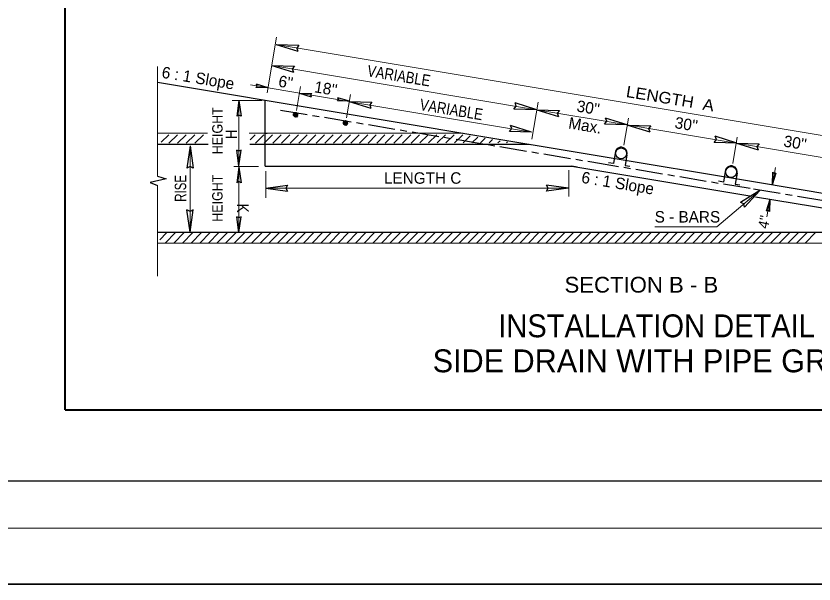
# Model space of a CAD drawing. Extents: x -48 to 160, y -10 to 186.
# Drawn here: x 23.78 to 57.53, y -9.5 to 14.5 of the extents above; entities that cross this region are included whole.
import ezdxf

# ---------------------------------------------------------------- set-up
doc = ezdxf.new("R2010")
doc.units = 0
doc.header["$LTSCALE"] = 0.19
doc.linetypes.add('LONG_DASH_SHORT_DASH', pattern=[9.9, 6, -1.2, 1.5, -1.2])
doc.linetypes.add('LONG_DASHED', pattern=[7.5, 6, -1.5])
doc.layers.add('1', color=7, linetype='Continuous', lineweight=13)

msp = doc.modelspace()

# ---------------------------------------------------------------- linework, layer by layer
at = {"layer": '1', "lineweight": 40}
for p, q in [((25.8609, -2.1444), (25.8609, 79.8492)), ((35.5255, 10.3296), (35.6094, 10.4137)), ((35.6055, 10.241), (35.5257, 10.3205)), ((35.6232, 10.2416), (35.5263, 10.3386)), ((35.5269, 10.3124), (35.6265, 10.4124)), ((35.529, 10.3513), (35.5877, 10.41)), ((35.6382, 10.2448), (35.5295, 10.3536)), ((35.5306, 10.298), (35.6408, 10.4086)), ((35.5822, 10.2459), (35.5307, 10.2977)), ((35.6511, 10.2501), (35.535, 10.3665)), ((35.5364, 10.2854), (35.6538, 10.4028)), ((35.6624, 10.2572), (35.5418, 10.3778)), ((35.5433, 10.2745), (35.6647, 10.3955)), ((35.6725, 10.2655), (35.5504, 10.3877)), ((35.5519, 10.2647), (35.6745, 10.3869)), ((35.681, 10.2755), (35.56, 10.3963)), ((35.5622, 10.2564), (35.6824, 10.3768)), ((35.6883, 10.2864), (35.5712, 10.4032)), ((35.5735, 10.2497), (35.6893, 10.3655)), ((35.6938, 10.2992), (35.5839, 10.4087)), ((35.5867, 10.2443), (35.6944, 10.3524)), ((35.6974, 10.3141), (35.5986, 10.4124)), ((35.6019, 10.241), (35.6977, 10.3372)), ((35.6981, 10.3314), (35.6157, 10.4137)), ((35.62, 10.241), (35.6979, 10.3192)), ((35.6943, 10.3536), (35.6384, 10.4094)), ((35.6441, 10.247), (35.6921, 10.2951)), ((37.7075, 9.8947), (37.6244, 9.9781)), ((37.6246, 9.9773), (37.7145, 10.0672)), ((37.7247, 9.8957), (37.6255, 9.995)), ((37.6257, 9.9972), (37.6945, 10.0662)), ((37.6268, 9.9614), (37.7304, 10.0652)), ((37.6855, 9.8985), (37.6281, 9.9561)), ((37.7394, 9.8995), (37.6291, 10.0098)), ((37.6311, 9.9476), (37.7442, 10.0608)), ((37.7519, 9.9053), (37.6347, 10.0222)), ((37.6374, 9.9354), (37.7561, 10.0545)), ((37.638, 10.0277), (37.664, 10.0537)), ((37.7631, 9.9122), (37.6419, 10.0335)), ((37.6449, 9.9253), (37.7668, 10.0464)), ((37.7728, 9.9209), (37.6506, 10.043)), ((37.654, 9.9158), (37.7762, 10.0377)), ((37.7812, 9.9308), (37.6603, 10.0512)), ((37.6648, 9.9078), (37.7841, 10.0273)), ((37.788, 9.9423), (37.6721, 10.0582)), ((37.6767, 9.9017), (37.7902, 10.0152)), ((37.7933, 9.9555), (37.6851, 10.0636)), ((37.6903, 9.8969), (37.7949, 10.0014)), ((37.7963, 9.9704), (37.7003, 10.0668)), ((37.7065, 9.8948), (37.7971, 9.9856)), ((37.7968, 9.9883), (37.7182, 10.0672)), ((37.7257, 9.8958), (37.7957, 9.9663)), ((37.7912, 10.0122), (37.7417, 10.0619)), ((37.7548, 9.9067), (37.7847, 9.9367)), ((25.8609, -2.1444), (155.8512, -2.1444))]:
    msp.add_line(p, q, dxfattribs=at)
at = {"layer": '1'}
for p, q in [((34.4057, 11.2509), (34.7996, 13.6147)), ((34.7863, 13.2957), (68.1627, 7.7326)), ((29.7669, 7.7286), (29.7669, 12.3652)), ((34.8572, 12.3664), (45.7945, 10.5437)), ((33.6917, 11.5902), (34.4413, 11.465)), ((35.6436, 10.5068), (35.8121, 11.5181)), ((34.4413, 11.4649), (37.873, 10.892)), ((37.7648, 10.197), (37.9299, 11.1865)), ((32.9256, 10.9282), (34.1913, 10.9282)), ((33.2082, 8.1387), (33.2082, 10.9282)), ((37.8971, 10.8812), (45.588, 9.5992)), ((45.5977, 9.2918), (45.8597, 10.8634)), ((45.8065, 10.5433), (49.6315, 9.9055)), ((49.488, 9.0443), (49.6785, 10.189)), ((49.5449, 9.9108), (54.2427, 9.1275)), ((29.7669, 9.5531), (31.8818, 9.5531)), ((29.9252, 9.1705), (30.2397, 9.485)), ((30.2433, 9.1226), (30.6053, 9.485)), ((30.6093, 9.1228), (30.9714, 9.485)), ((30.9757, 9.1236), (31.3369, 9.485)), ((31.342, 9.1237), (31.7029, 9.485)), ((33.6455, 9.5531), (34.3368, 9.5531)), ((33.684, 9.2708), (33.8981, 9.485)), ((33.906, 9.1271), (34.2639, 9.485)), ((34.2723, 9.1275), (34.6298, 9.485)), ((34.3217, 9.5531), (42.6912, 9.5531)), ((34.6388, 9.128), (34.9957, 9.485)), ((35.0048, 9.1283), (35.3616, 9.485)), ((35.3711, 9.1287), (35.727, 9.485)), ((35.7373, 9.1292), (36.093, 9.485)), ((36.1035, 9.1297), (36.4588, 9.485)), ((36.4697, 9.1302), (36.8246, 9.485)), ((36.8362, 9.1307), (37.1904, 9.485)), ((37.2023, 9.1308), (37.5562, 9.485)), ((37.5688, 9.1313), (37.9222, 9.485)), ((37.9351, 9.1318), (38.2882, 9.485)), ((38.3012, 9.1325), (38.6538, 9.485)), ((38.6676, 9.1327), (39.0196, 9.485)), ((39.0341, 9.1332), (39.3856, 9.485)), ((39.4002, 9.1337), (39.7512, 9.485)), ((39.7666, 9.1341), (40.1172, 9.485)), ((40.1329, 9.1346), (40.4831, 9.485)), ((40.499, 9.1349), (40.8486, 9.485)), ((40.8652, 9.1357), (41.2145, 9.485)), ((41.2315, 9.1358), (41.5804, 9.485)), ((41.5977, 9.1363), (41.9462, 9.485)), ((41.9641, 9.1368), (42.3122, 9.485)), ((42.3304, 9.1371), (42.6749, 9.4817)), ((42.6967, 9.1378), (42.991, 9.4321)), ((43.063, 9.1381), (43.3073, 9.3822)), ((43.4295, 9.1386), (43.6235, 9.3328)), ((43.7954, 9.1389), (43.9399, 9.2831)), ((44.1617, 9.1395), (44.2558, 9.2335)), ((44.5282, 9.1401), (44.5719, 9.1839)), ((54.0986, 8.2639), (54.2842, 9.3761)), ((54.2482, 9.1268), (58.8353, 8.3622)), ((31.1412, 7.7453), (31.1412, 9.0209)), ((32.9912, 8.1387), (34.0307, 8.1387)), ((33.2082, 8.1387), (33.2082, 5.3623)), ((31.1412, 7.8057), (31.1412, 5.3619)), ((34.3393, 6.8238), (34.3393, 7.9419)), ((47.1683, 6.871), (47.1683, 7.9892)), ((55.7798, 7.3875), (55.8977, 8.0943)), ((29.7669, 3.5013), (29.7669, 7.3337)), ((34.3393, 7.227), (47.1472, 7.227)), ((55.0712, 6.9857), (53.4249, 5.599)), ((55.5397, 6.0112), (55.6482, 6.6623)), ((50.8042, 5.599), (53.4249, 5.599)), ((29.8588, 5.0428), (30.1498, 5.334)), ((30.0995, 4.9176), (30.5158, 5.334)), ((30.4654, 4.9176), (30.8818, 5.334)), ((30.8313, 4.9176), (31.2476, 5.334)), ((31.1971, 4.9176), (31.6133, 5.334)), ((31.5629, 4.9176), (31.979, 5.334)), ((31.9286, 4.9176), (32.345, 5.334)), ((32.2946, 4.9176), (32.7109, 5.334)), ((32.6603, 4.9176), (33.0767, 5.334)), ((33.026, 4.9176), (33.4425, 5.334)), ((33.3921, 4.9176), (33.8083, 5.334)), ((33.7578, 4.9176), (34.1742, 5.334)), ((34.1238, 4.9176), (34.5398, 5.334)), ((34.4898, 4.9176), (34.9058, 5.334)), ((34.8555, 4.9176), (35.2717, 5.334)), ((35.221, 4.9176), (35.6374, 5.334)), ((35.587, 4.9176), (36.0034, 5.334)), ((35.9528, 4.9176), (36.3691, 5.334)), ((36.3188, 4.9176), (36.7352, 5.334)), ((36.6848, 4.9176), (37.1011, 5.334)), ((37.0506, 4.9176), (37.4667, 5.334)), ((37.4162, 4.9176), (37.8325, 5.334)), ((37.7822, 4.9176), (38.1984, 5.334)), ((38.1479, 4.9176), (38.5642, 5.334)), ((38.5138, 4.9176), (38.9298, 5.334)), ((38.8798, 4.9176), (39.2958, 5.334)), ((39.2457, 4.9176), (39.6616, 5.334)), ((39.6113, 4.9176), (40.0275, 5.334)), ((39.9772, 4.9176), (40.3935, 5.334)), ((40.3429, 4.9176), (40.7591, 5.334)), ((40.7088, 4.9176), (41.125, 5.334)), ((41.0748, 4.9176), (41.4908, 5.334)), ((41.4403, 4.9176), (41.8567, 5.334)), ((41.8062, 4.9176), (42.2226, 5.334)), ((42.1722, 4.9176), (42.5884, 5.334)), ((42.5381, 4.9176), (42.9543, 5.334)), ((42.9038, 4.9176), (43.3199, 5.334)), ((43.2698, 4.9176), (43.6858, 5.334)), ((43.6355, 4.9176), (44.0516, 5.334)), ((44.0016, 4.9176), (44.4177, 5.334)), ((44.3672, 4.9176), (44.7835, 5.334)), ((44.7332, 4.9176), (45.1495, 5.334)), ((45.0987, 4.9176), (45.5151, 5.334)), ((45.4647, 4.9176), (45.8809, 5.334)), ((45.8305, 4.9176), (46.2468, 5.334)), ((46.1963, 4.9176), (46.6127, 5.334)), ((46.5622, 4.9176), (46.9783, 5.334)), ((46.9282, 4.9176), (47.3442, 5.334)), ((47.2937, 4.9176), (47.71, 5.334)), ((47.66, 4.9176), (48.0758, 5.334)), ((48.0255, 4.9176), (48.4418, 5.334)), ((48.3916, 4.9176), (48.8078, 5.334)), ((48.7573, 4.9176), (49.1735, 5.334)), ((49.1232, 4.9176), (49.5395, 5.334)), ((49.4889, 4.9176), (49.9052, 5.334)), ((49.8547, 4.9176), (50.2708, 5.334)), ((50.2205, 4.9176), (50.6369, 5.334)), ((50.5864, 4.9176), (51.0024, 5.334)), ((50.9521, 4.9176), (51.3684, 5.334)), ((51.3179, 4.9176), (51.7342, 5.334)), ((51.6839, 4.9176), (52.1001, 5.334)), ((52.0497, 4.9176), (52.4658, 5.334)), ((52.4157, 4.9176), (52.8316, 5.334)), ((52.7816, 4.9176), (53.1976, 5.334)), ((53.1472, 4.9176), (53.5636, 5.334)), ((53.5131, 4.9176), (53.9294, 5.334)), ((53.8789, 4.9176), (54.2952, 5.334)), ((54.2448, 4.9176), (54.6612, 5.334)), ((54.6106, 4.9176), (55.0272, 5.334)), ((54.9764, 4.9176), (55.3926, 5.334)), ((55.3422, 4.9176), (55.7585, 5.334)), ((55.708, 4.9176), (56.1244, 5.334)), ((56.074, 4.9176), (56.4902, 5.334)), ((56.4398, 4.9176), (56.856, 5.334)), ((56.8058, 4.9176), (57.2218, 5.334)), ((57.1714, 4.9176), (57.5877, 5.334)), ((29.7669, 4.8966), (67.7767, 4.8966)), ((13.8619, -7.1441), (157.8512, -7.1441))]:
    msp.add_line(p, q, dxfattribs=at)
at = {"layer": '1', "lineweight": 25}
for p, q in [((34.7863, 13.2956), (35.7463, 13.268)), ((34.7863, 13.2956), (35.7037, 13.0101)), ((34.5953, 12.4088), (35.5554, 12.3812)), ((34.5953, 12.4088), (35.5124, 12.1232)), ((29.7669, 11.707), (45.5586, 9.0752)), ((34.4412, 11.4652), (33.9258, 11.4802)), ((34.4412, 11.4652), (33.9489, 11.6187)), ((35.7722, 11.2425), (36.2877, 11.2276)), ((35.7722, 11.2425), (36.2646, 11.0891)), ((33.2074, 10.9279), (33.1167, 10.2672)), ((33.2074, 10.9279), (33.2986, 10.2672)), ((34.3217, 9.5814), (34.3217, 10.9501)), ((37.8893, 10.8968), (37.3738, 10.9117)), ((37.8893, 10.8968), (37.397, 11.0503)), ((37.8725, 10.887), (38.8327, 10.8595)), ((37.8725, 10.887), (38.7897, 10.6016)), ((45.8022, 10.5434), (44.8852, 10.8291)), ((45.8022, 10.5434), (44.8422, 10.571)), ((45.8065, 10.5428), (46.7666, 10.5153)), ((45.8065, 10.5428), (46.7237, 10.2574)), ((49.6311, 9.906), (48.7142, 10.1913)), ((45.588, 9.5998), (44.6963, 9.8774)), ((49.6311, 9.906), (48.6711, 9.9337)), ((49.6643, 9.8896), (50.6247, 9.8622)), ((49.6643, 9.8896), (50.5814, 9.6042)), ((34.3217, 9.5531), (34.396, 9.5531)), ((34.3217, 8.1562), (34.3217, 9.5189)), ((45.588, 9.5998), (44.6545, 9.6265)), ((54.2669, 9.1349), (53.3071, 9.1624)), ((54.2669, 9.1349), (53.3502, 9.4202)), ((54.2529, 9.1305), (55.213, 9.103)), ((54.2529, 9.1305), (55.17, 8.8449)), ((29.7669, 9.0873), (31.9107, 9.0873)), ((31.1407, 9.0207), (31.0099, 8.0693)), ((31.1407, 9.0207), (31.2712, 8.0693)), ((33.2074, 8.1737), (33.1167, 8.8346)), ((33.2074, 8.1737), (33.2986, 8.8346)), ((33.6638, 9.0873), (45.4848, 9.0873)), ((34.3217, 9.0873), (34.396, 9.0873)), ((45.481, 9.0881), (48.2799, 8.6217)), ((48.2799, 8.6217), (55.0526, 7.4928)), ((33.2074, 8.1131), (33.1167, 7.4523)), ((33.2074, 8.1131), (33.2986, 7.4523)), ((34.3217, 8.1562), (47.2944, 8.1562)), ((47.2948, 8.1562), (49.3149, 7.8194)), ((49.3156, 7.8194), (54.8105, 6.9035)), ((54.2792, 7.855), (54.1998, 7.3997)), ((55.7801, 7.3876), (55.7948, 7.9031)), ((55.7801, 7.3876), (55.9333, 7.88)), ((55.0526, 7.4928), (67.8346, 5.3623)), ((34.3395, 7.227), (35.2645, 7.3539)), ((34.3395, 7.227), (35.2645, 7.0998)), ((47.1472, 7.2276), (46.2221, 7.3548)), ((47.1472, 7.2276), (46.2221, 7.1005)), ((54.1998, 7.3997), (54.4014, 7.366)), ((55.2337, 7.1324), (54.4214, 6.6193)), ((55.2337, 7.1324), (54.59, 6.4194)), ((55.0616, 6.8617), (64.0055, 5.3708)), ((55.6643, 6.7519), (55.5111, 6.2595)), ((55.6643, 6.7519), (55.6496, 6.2364)), ((31.1407, 5.3622), (31.0099, 6.3136)), ((31.1407, 5.3622), (31.2712, 6.3136)), ((33.2074, 5.3564), (33.1167, 6.0172)), ((33.2074, 5.3564), (33.2986, 6.0172)), ((29.7669, 5.3623), (67.7752, 5.3623)), ((19.8616, -5.1441), (157.8512, -5.1441))]:
    msp.add_line(p, q, dxfattribs=at)
at = {"layer": '1', "linetype": 'LONG_DASH_SHORT_DASH', "lineweight": 25}
for p, q in [((34.9731, 10.5292), (48.1392, 8.3348)), ((48.1392, 8.3348), (54.974, 7.1958)), ((54.974, 7.1958), (67.8367, 5.052))]:
    msp.add_line(p, q, dxfattribs=at)
at = {"layer": '1', "linetype": 'LONG_DASHED', "lineweight": 25}
for p, q in [((47.5079, 8.1205), (47.2944, 8.1562)), ((49.3149, 7.8194), (49.315, 7.8194)), ((49.315, 7.8194), (49.3156, 7.8194))]:
    msp.add_line(p, q, dxfattribs=at)
at = {"layer": '1', "lineweight": 35}
msp.add_lwpolyline([(160.1198, 98.7473), (11.4292, 98.7473), (11.4292, -9.5026), (160.1198, -9.5026)], close=True, dxfattribs=at)
at = {"layer": '1', "lineweight": 25}
for points in [[(35.7463, 13.268), (35.6522, 13.1495), (35.7037, 13.0101)], [(35.5554, 12.3812), (35.461, 12.263), (35.5124, 12.1232)], [(33.9258, 11.4802), (33.9764, 11.5436), (33.9489, 11.6187)], [(36.2877, 11.2276), (36.2371, 11.1642), (36.2646, 11.0891)], [(37.3738, 10.9117), (37.4245, 10.9752), (37.397, 11.0503)], [(38.8327, 10.8595), (38.7382, 10.7412), (38.7897, 10.6016)], [(44.8422, 10.571), (44.9365, 10.6894), (44.8852, 10.8291)], [(46.7666, 10.5153), (46.6722, 10.3967), (46.7237, 10.2574)], [(33.2986, 10.2672), (33.2067, 10.3184), (33.1167, 10.2672)], [(48.6711, 9.9337), (48.7655, 10.0517), (48.7142, 10.1913)], [(44.6545, 9.6265), (44.7462, 9.7416), (44.6963, 9.8774)], [(50.6247, 9.8622), (50.53, 9.7439), (50.5814, 9.6042)], [(53.3071, 9.1624), (53.4012, 9.2806), (53.3502, 9.4202)], [(33.2986, 8.8346), (33.2067, 8.7834), (33.1167, 8.8346)], [(55.213, 9.103), (55.1185, 8.9847), (55.17, 8.8449)], [(49.1178, 8.7117), (49.0476, 8.2654), (48.8399, 8.3021)], [(49.6217, 8.6413), (49.5423, 8.186), (49.7439, 8.1523)], [(31.2712, 8.0693), (31.1391, 8.1429), (31.0099, 8.0693)], [(53.7753, 7.9253), (53.7051, 7.4791), (53.4974, 7.5157)], [(55.7948, 7.9031), (55.8583, 7.8524), (55.9333, 7.88)], [(29.7669, 7.7286), (30.1282, 7.6262), (29.4584, 7.4656), (29.7669, 7.3337)], [(33.2986, 7.4523), (33.2067, 7.5036), (33.1167, 7.4523)], [(35.2645, 7.3539), (35.1931, 7.2253), (35.2645, 7.0998)], [(46.2221, 7.1005), (46.2935, 7.2293), (46.2221, 7.3548)], [(54.59, 6.4194), (54.5614, 6.5679), (54.4214, 6.6193)], [(31.2712, 6.3136), (31.1391, 6.2402), (31.0099, 6.3136)], [(55.6496, 6.2364), (55.5861, 6.2871), (55.5111, 6.2595)], [(33.2986, 6.0172), (33.2067, 5.9659), (33.1167, 6.0172)]]:
    msp.add_lwpolyline(points, dxfattribs=at)
for centre, radius in [((35.6026, 10.3361), 0.0865), ((37.7107, 9.981), 0.0865), ((49.375, 8.6952), 0.2328), ((54.0259, 7.9117), 0.2328)]:
    msp.add_circle(centre, radius, dxfattribs=at)
for centre in [(49.3731, 8.7002), (54.0306, 7.9138)]:
    msp.add_arc(centre, 0.2555, 346.68749, 177.42125, dxfattribs=at)

# ---------------------------------------------------------------- texts
at = {"layer": '1'}
for s, height, rotation, p in [('6 : 1 Slope', 0.484, 350.58, (29.9162, 11.8971)), ("6''", 0.484, 350.58, (34.8523, 11.5219)), ("18''", 0.484, 350.58, (36.3672, 11.2826)), ("30''", 0.484, 350.58, (47.4668, 10.4714)), ('Max.', 0.484, 350.58, (47.1194, 9.7535)), ("30''", 0.484, 350.58, (51.6144, 9.7707)), ("30''", 0.484, 350.58, (56.2195, 8.9893)), ('6 : 1 Slope', 0.484, 350.58, (47.669, 7.4578)), ("4''", 0.4375, 78, (55.579, 5.4842))]:
    msp.add_text(s, height=height, rotation=rotation, dxfattribs=at).set_placement(p)
for s, height, rotation, width, p in [('VARIABLE', 0.484, 350.58, 0.85, (38.6063, 11.9601)), ('LENGTH  A', 0.484, 350.58, 1.1, (49.5556, 11.0839)), ('VARIABLE', 0.484, 350.58, 0.85, (40.8284, 10.5315)), ('HEIGHT', 0.4375, 90, 0.9, (32.5151, 8.6571)), ('H', 0.484, 90, 0.85, (33.1297, 9.3005)), ('HEIGHT', 0.4375, 90, 0.9, (32.5151, 5.8079)), ('RISE', 0.484, 90, 0.75, (30.9771, 6.6506)), ('K', 0.4839, 270, 0.9, (33.1297, 6.5806))]:
    msp.add_text(s, height=height, rotation=rotation, dxfattribs=dict(at, width=width)).set_placement(p)
for s, height, p in [('LENGTH C', 0.484, (39.3428, 7.4129)), ('S - BARS', 0.484, (50.7929, 5.7737)), ('SIDE DRAIN WITH PIPE GRATES', 0.9679, (41.4021, -0.5551))]:
    msp.add_text(s, height=height, dxfattribs=at).set_placement(p)
for s, height, width, p in [('SECTION B - B', 0.6666, 1.05, (46.9788, 2.8121)), ('INSTALLATION DETAIL', 0.9679, 0.95, (44.1773, 0.9247))]:
    msp.add_text(s, height=height, dxfattribs=dict(at, width=width)).set_placement(p)

doc.saveas('drawing.dxf')
